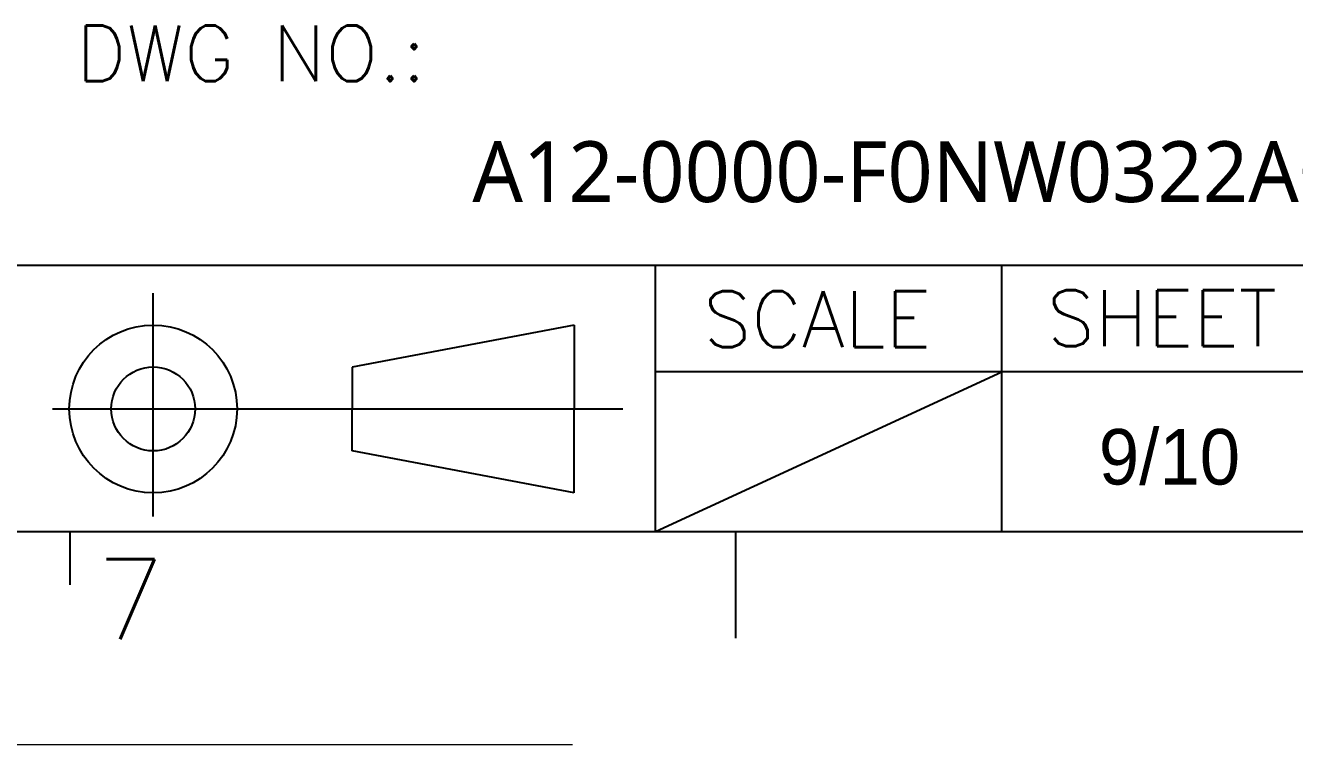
# Model space of a CAD drawing. Header units: millimetres. Extents: x 3175 to 3429, y -23 to 156.
# Drawn here: x 3382.25 to 3411.68, y -23.08 to -6.39 of the extents above; entities that cross this region are included whole.
import ezdxf

# ---------------------------------------------------------------- set-up
doc = ezdxf.new("R2010")
doc.units = ezdxf.units.MM
doc.header["$LTSCALE"] = 23.1
doc.linetypes.add('CENTER', pattern=[50.8, 31.75, -6.35, 6.35, -6.35])
doc.linetypes.add('PHANTOM', pattern=[29.5, 9.5, -1.5, 3, -1.5, 3, -1.5, 9.5])
doc.layers.get('0').update_dxf_attribs({"linetype": 'CONTINUOUS'})
doc.layers.add('0PAPERF', color=2, linetype='PHANTOM', lineweight=0, plot=False)
doc.styles.add('SIMPLEX', font='SIMPLEX.SHX')
doc.styles.get("Standard").update_dxf_attribs({"font": 'SIMPLEX.SHX', "width": 0.8})

msp = doc.modelspace()

# ---------------------------------------------------------------- linework, layer by layer
for p, q in [((3420.949, -11.962), (3382.047, -11.962)), ((3396.866, -18.137), (3396.866, -11.962)), ((3404.894, -18.137), (3404.894, -11.962)), ((3394.977, -13.346), (3389.83, -14.319)), ((3394.977, -13.346), (3394.977, -15.291)), ((3389.83, -14.319), (3389.83, -15.291)), ((3420.949, -14.432), (3396.866, -14.432)), ((3396.866, -18.137), (3404.894, -14.432)), ((3389.83, -16.264), (3389.83, -15.291)), ((3394.977, -17.236), (3394.977, -15.291)), ((3394.977, -17.236), (3389.83, -16.264)), ((3182.595, -18.137), (3420.949, -18.137)), ((3383.282, -18.137), (3383.282, -19.372)), ((3398.719, -18.137), (3398.719, -20.607))]:
    msp.add_line(p, q)
at = {"linetype": 'CENTER', "ltscale": 0.05}
for p, q in [((3385.217, -17.782), (3385.217, -12.605)), ((3382.884, -15.291), (3396.11, -15.291))]:
    msp.add_line(p, q, dxfattribs=at)
for radius in [1.945, 0.973]:
    msp.add_circle((3385.217, -15.291), radius)
at = {"layer": '0PAPERF'}
msp.add_line((3175.493, -23.077), (3428.731, -23.077), dxfattribs=at)

# ---------------------------------------------------------------- texts
at = {"style": 'SIMPLEX'}
for s, height, p in [('DWG NO.:', 1.2967, (3383.43, -7.691)), ('SCALE ', 1.2967, (3397.974, -13.858)), ('SHEET', 1.2967, (3405.939, -13.836)), ('7', 1.852, (3383.899, -20.631))]:
    msp.add_text(s, height=height, dxfattribs=at).set_placement(p)
at = {"insert": (3392.617, -9.082), "char_height": 1.41169, "width": 24.4841, "attachment_point": 1, "style": 'SIMPLEX'}
msp.add_mtext('{\\fMicrosoft JhengHei|b0|i0|c136|p0;A12-0000-F0NW0322A00}', dxfattribs=at)
at = {"linetype": 'Continuous', "insert": (3407.143, -15.757), "char_height": 1.28645, "width": 18.61529, "attachment_point": 1}
msp.add_mtext('{\\fPMingLiU|b0|i0|c136|p0;\\W1;9/10}', dxfattribs=at)

doc.saveas('drawing.dxf')
